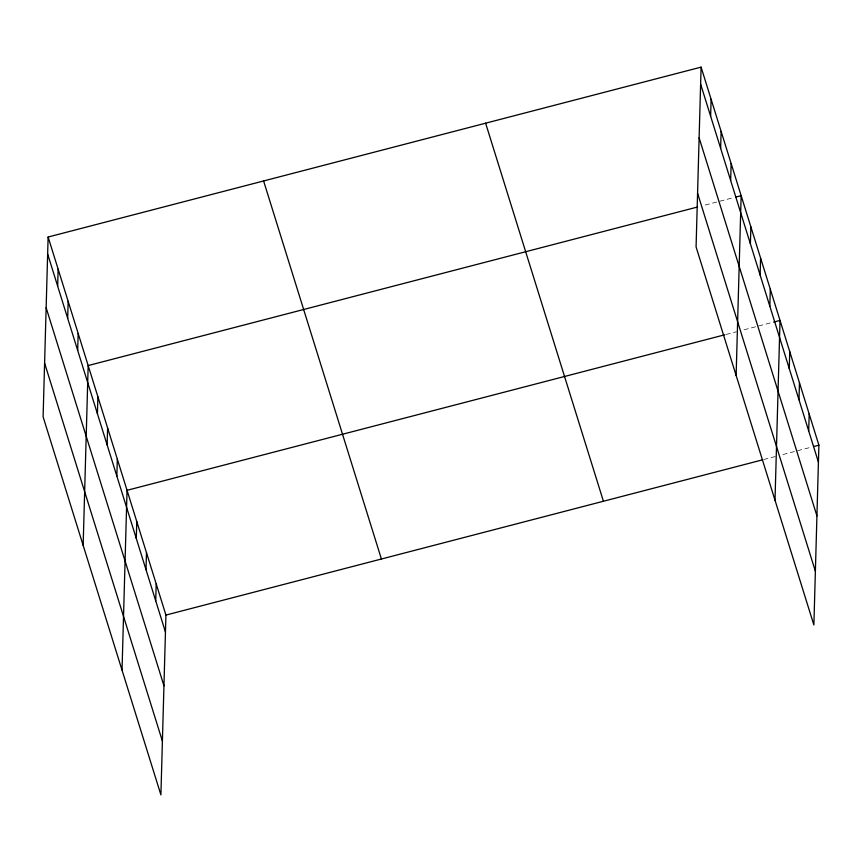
<?xml version="1.0" encoding="UTF-8"?>
<svg xmlns="http://www.w3.org/2000/svg" width="862" height="862" viewBox="0 0 862 862"><rect width="100%" height="100%" fill="white"/><g stroke="black" fill="none" stroke-linecap="round" stroke-linejoin="round"><path stroke-width="0.65" stroke-dasharray="4.31 3.23" d="M705.235 205.016L733.454 197.667M726.16 334.434L736.417 331.773M744.111 329.769L772.33 322.42M763.743 459.532L775.294 456.526M782.987 454.522L811.207 447.184"/><path stroke-width="1.29" d="M48.121 237.028L43.1 416.82L160.903 794.872L165.924 615.08L48.121 237.028L701.097 67.128L818.9 445.18L813.879 624.972L696.076 246.92L701.097 67.128M57.657 286.141L58.131 269.159M67.678 318.272L68.152 301.301M77.688 350.403L78.162 333.432M83.151 545.355L88.172 365.563L697.541 207.009M97.417 413.728L97.891 396.757M107.136 444.921L107.61 427.94M116.855 476.104L117.329 459.134M122.027 670.108L127.048 490.316L724.867 334.768M136.293 538.481L136.767 521.51M146.012 569.674L146.486 552.704M155.731 600.868L156.205 583.886M710.633 116.241L711.107 99.27M720.643 148.372L721.117 131.401M730.664 180.514L731.138 163.532M736.126 375.455L741.148 195.663L736.019 196.999M750.393 243.827L750.867 226.857M760.112 275.021L760.586 258.05M769.831 306.204L770.305 289.233M775.003 500.219L780.024 320.427L773.613 322.086M789.269 368.591L789.743 351.61M798.988 399.774L799.462 382.803M808.707 430.968L809.181 413.986M165.924 615.08L762.461 459.866M813.771 446.516L818.9 445.18M700.623 84.11L818.426 462.151M699.125 137.834L816.928 515.885M697.573 193.196L815.377 571.237M485.618 123.201L603.422 501.242M263.6 180.966L381.403 559.007M47.647 254.01L165.45 632.051M46.149 307.734L163.952 685.786M44.598 363.096L162.401 741.137"/></g></svg>
